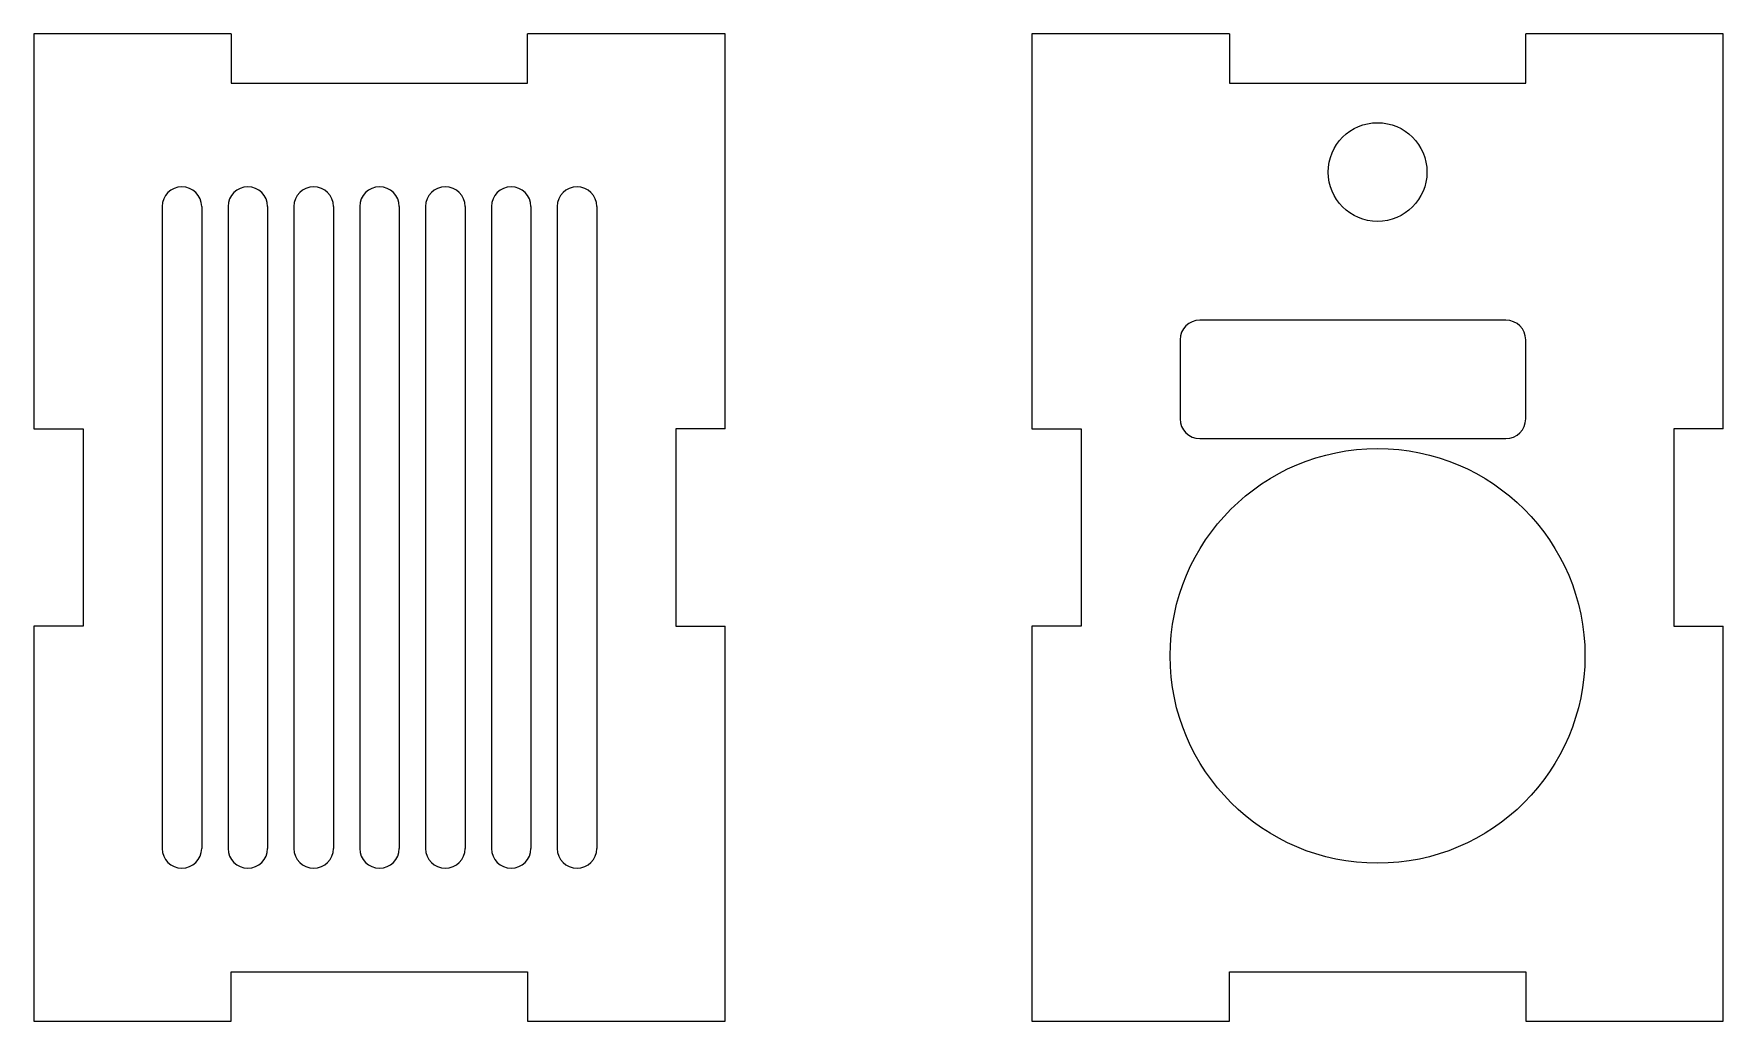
# Model space of a CAD drawing. Header units: millimetres. Extents: x 56 to 227, y 52 to 152.
import ezdxf

# ---------------------------------------------------------------- set-up
doc = ezdxf.new("R2010")
doc.units = ezdxf.units.MM
doc.layers.add('View004', color=7, linetype='CONTINUOUS')
doc.layers.add('View005', color=7, linetype='CONTINUOUS')

msp = doc.modelspace()

# ---------------------------------------------------------------- linework, layer by layer
at = {"layer": 'View004'}
for p, q in [((157.29, 152.11), (157.29, 112.11)), ((177.29, 152.11), (157.29, 152.11)), ((177.29, 152.11), (177.29, 147.11)), ((207.29, 147.11), (207.29, 152.11)), ((227.29, 152.11), (207.29, 152.11)), ((227.29, 112.11), (227.29, 152.11)), ((177.29, 147.11), (207.29, 147.11)), ((205.29, 123.11), (174.29, 123.11)), ((172.29, 121.11), (172.29, 113.11)), ((207.29, 113.11), (207.29, 121.11)), ((157.29, 112.11), (162.29, 112.11)), ((162.29, 112.11), (162.29, 92.11)), ((227.29, 112.11), (222.29, 112.11)), ((222.29, 112.11), (222.29, 92.11)), ((174.29, 111.11), (205.29, 111.11)), ((162.29, 92.11), (157.29, 92.11)), ((157.29, 92.11), (157.29, 52.11)), ((222.29, 92.11), (227.29, 92.11)), ((227.29, 52.11), (227.29, 92.11)), ((177.29, 52.11), (177.29, 57.11)), ((177.29, 57.11), (207.29, 57.11)), ((207.29, 57.11), (207.29, 52.11)), ((157.29, 52.11), (177.29, 52.11)), ((207.29, 52.11), (227.29, 52.11))]:
    msp.add_line(p, q, dxfattribs=at)
for centre, radius in [((192.29, 138.11), 5), ((192.29, 89.11), 21)]:
    msp.add_circle(centre, radius, dxfattribs=at)
for centre, start, end in [((174.29, 121.11), 90, 180), ((205.29, 121.11), 0, 90), ((174.29, 113.11), 180, -90), ((205.29, 113.11), -90, 0)]:
    msp.add_arc(centre, 2, start, end, dxfattribs=at)
at = {"layer": 'View005'}
for p, q in [((56.24, 152.11), (56.24, 112.11)), ((76.24, 152.11), (56.24, 152.11)), ((76.24, 152.11), (76.24, 147.11)), ((106.24, 147.11), (106.24, 152.11)), ((126.24, 152.11), (106.24, 152.11)), ((126.24, 112.11), (126.24, 152.11)), ((76.24, 147.11), (106.24, 147.11)), ((69.24, 134.61), (69.24, 69.61)), ((73.24, 134.61), (73.24, 69.61)), ((75.91, 134.61), (75.91, 69.61)), ((79.91, 134.61), (79.91, 69.61)), ((82.58, 134.61), (82.58, 69.61)), ((86.58, 134.61), (86.58, 69.61)), ((89.24, 134.61), (89.24, 69.61)), ((93.24, 134.61), (93.24, 69.61)), ((95.91, 134.61), (95.91, 69.61)), ((99.91, 134.61), (99.91, 69.61)), ((102.58, 134.61), (102.58, 69.61)), ((106.58, 134.61), (106.58, 69.61)), ((109.24, 134.61), (109.24, 69.61)), ((113.24, 134.61), (113.24, 69.61)), ((56.24, 112.11), (61.24, 112.11)), ((61.24, 112.11), (61.24, 92.11)), ((126.24, 112.11), (121.24, 112.11)), ((121.24, 112.11), (121.24, 92.11)), ((61.24, 92.11), (56.24, 92.11)), ((56.24, 92.11), (56.24, 52.11)), ((121.24, 92.11), (126.24, 92.11)), ((126.24, 52.11), (126.24, 92.11)), ((76.24, 52.11), (76.24, 57.11)), ((76.24, 57.11), (106.24, 57.11)), ((106.24, 57.11), (106.24, 52.11)), ((56.24, 52.11), (76.24, 52.11)), ((106.24, 52.11), (126.24, 52.11))]:
    msp.add_line(p, q, dxfattribs=at)
for centre, start, end in [((71.24, 134.61), 0, 180), ((77.91, 134.61), 0, 180), ((84.58, 134.61), 0, 180), ((91.24, 134.61), 0, 180), ((97.91, 134.61), 0, 180), ((104.58, 134.61), 0, 180), ((111.24, 134.61), 0, 180), ((71.24, 69.61), 180, 0), ((77.91, 69.61), 180, 0), ((84.58, 69.61), 180, 0), ((91.24, 69.61), 180, 0), ((97.91, 69.61), 180, 0), ((104.58, 69.61), 180, 0), ((111.24, 69.61), 180, 0)]:
    msp.add_arc(centre, 2, start, end, dxfattribs=at)

doc.saveas('drawing.dxf')
